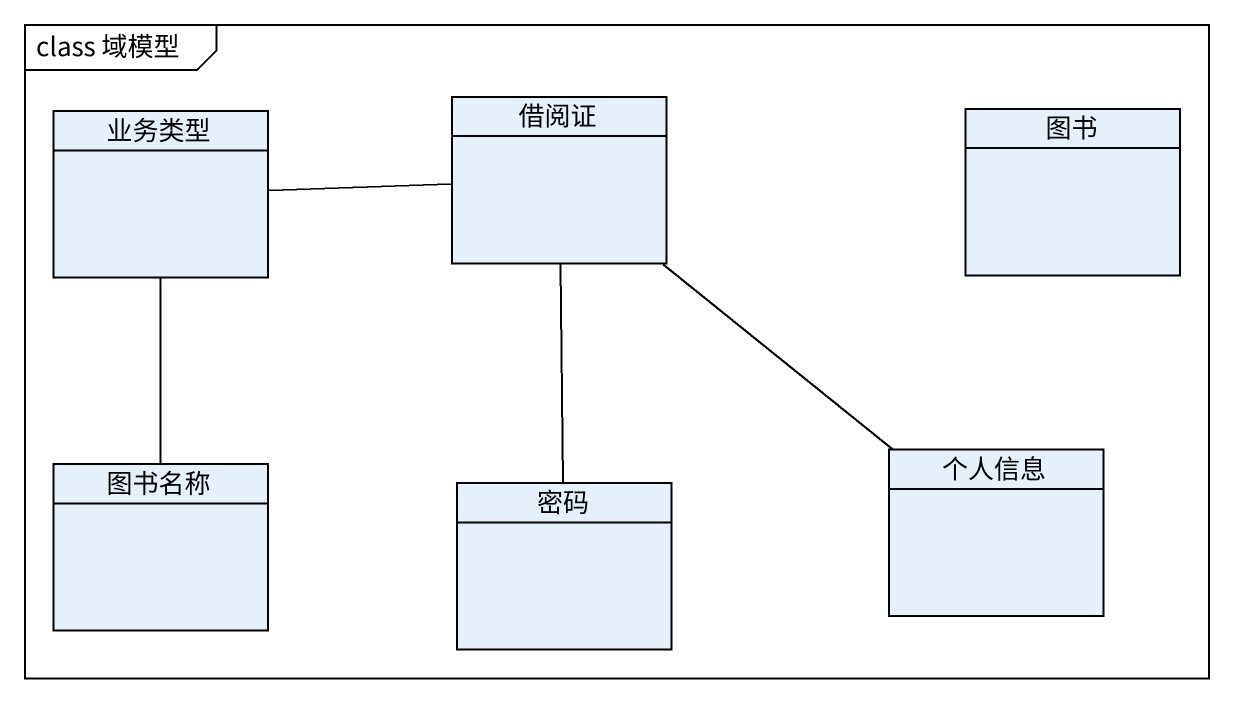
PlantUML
@startuml
mainframe class 域模型
hide circle
hide empty members
class 业务类型
class 借阅证
class 图书
class 图书名称
class 密码
class 个人信息
业务类型 -right- 借阅证
借阅证 -- 密码
借阅证 -- 个人信息
图书名称 -up- 业务类型
@enduml
